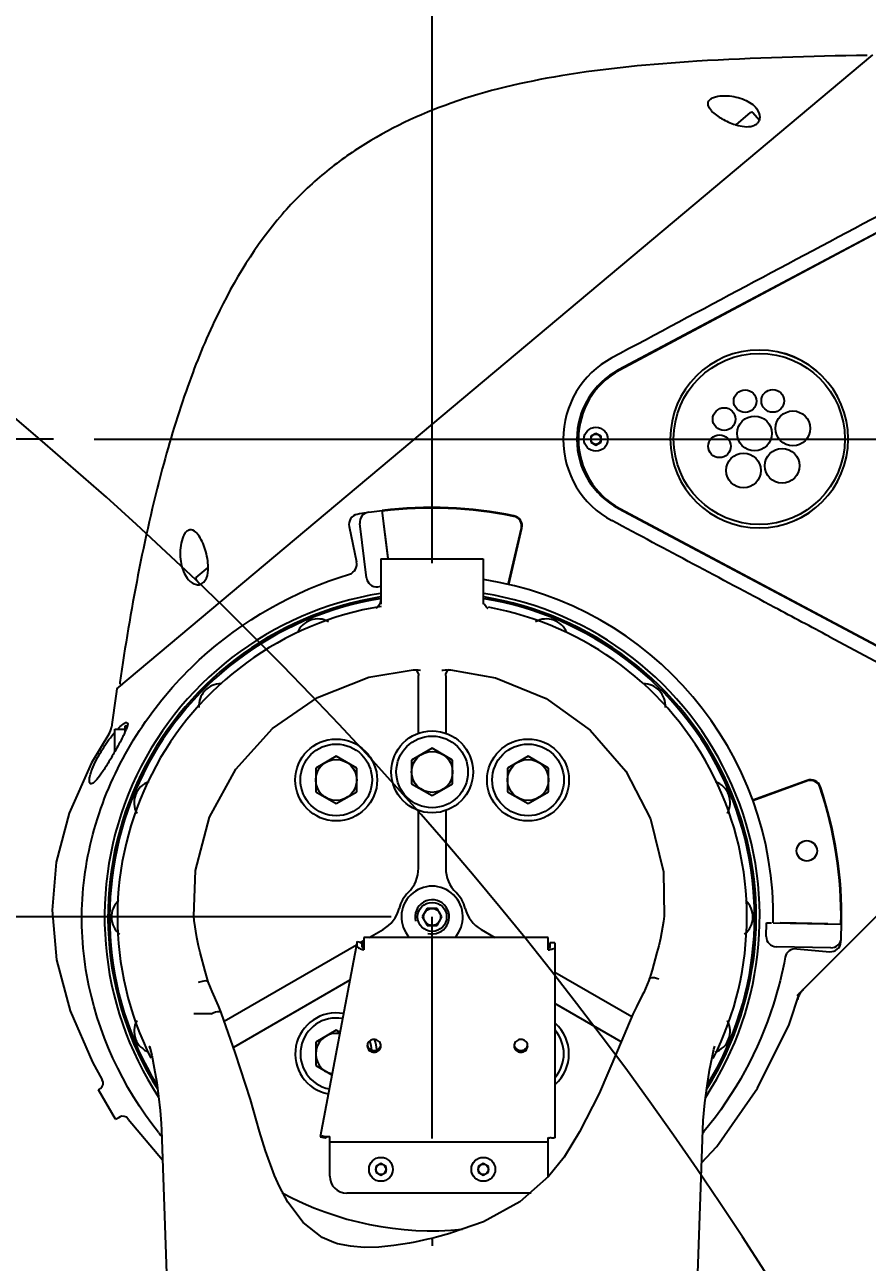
# Model space of a CAD drawing. Header units: millimetres. Extents: x 7426 to 8740, y 124 to 421.
# Drawn here: x 8495.53 to 8503.76, y 372.8 to 384.89 of the extents above; entities that cross this region are included whole.
import ezdxf

# ---------------------------------------------------------------- set-up
doc = ezdxf.new("R2010")
doc.units = ezdxf.units.MM
doc.linetypes.add('CENTER', pattern=[0.6, 0.375, -0.075, 0.075, -0.075])
for name, color, linetype in [('中心线', 7, 'Continuous'), ('外形图', 7, 'Continuous'), ('尺寸标注', 7, 'Continuous'), ('运动范围', 7, 'Continuous')]:
    doc.layers.add(name, color=color, linetype=linetype)
doc.styles.add('微软雅黑', font='msyh.ttc')
doc.dimstyles.new('尺寸标注_1_30比例', dxfattribs={"dimtxt": 2.1, "dimasz": 1.7, "dimexe": 0.5, "dimexo": 0.4, "dimgap": 0.5, "dimtad": 1, "dimdec": 1, "dimlfac": 30, "dimdsep": 46, "dimtxsty": '微软雅黑', "dimcen": 0.09, "dimadec": 0, "dimazin": 0, "dimtp": 0.01, "dimtm": 0.01, "dimtfac": 1, "dimtdec": 1, "dimtofl": 0, "dimtmove": 0, "dimatfit": 3, "dimfxl": 1, "dimtolj": 1, "dimarcsym": 0})

# ---------------------------------------------------------------- blocks, each defined once
blk = doc.blocks.new('*D1022')
at = {"layer": 'Defpoints', "color": 0}
for p in [(8496.214, 380.844), (8419.513, 376.176), (8499.514, 376.176)]:
    blk.add_point(p, dxfattribs=at)
at = {"layer": '尺寸标注', "color": 0, "lineweight": -2}
for p, q in [((8495.814, 380.844), (8419.013, 380.844)), ((8419.513, 379.144), (8419.513, 377.876)), ((8499.114, 376.176), (8419.013, 376.176))]:
    blk.add_line(p, q, dxfattribs=at)
at = {"layer": '尺寸标注', "color": 0}
for points in [[(8419.796, 379.144), (8419.23, 379.144), (8419.513, 380.844)], [(8419.23, 377.876), (8419.796, 377.876), (8419.513, 376.176)]]:
    blk.add_solid(points, dxfattribs=at)
at = {"layer": '尺寸标注', "color": 0, "insert": (8417.922, 378.404), "char_height": 2.1, "attachment_point": 5, "rotation": 90, "style": '微软雅黑'}
blk.add_mtext('\\A1;\\A1;140', dxfattribs=at)
blk = doc.blocks.new('*D1028')
at = {"layer": 'Defpoints', "color": 0}
for p in [(8499.514, 412.739), (8584.397, 412.739), (8500.046, 331.509)]:
    blk.add_point(p, dxfattribs=at)
at = {"layer": '尺寸标注', "color": 0, "lineweight": -2}
for p, q in [((8499.914, 412.739), (8584.897, 412.739)), ((8584.397, 333.209), (8584.397, 411.039)), ((8500.446, 331.509), (8584.897, 331.509))]:
    blk.add_line(p, q, dxfattribs=at)
at = {"layer": '尺寸标注', "color": 0}
for points in [[(8584.68, 411.039), (8584.114, 411.039), (8584.397, 412.739)], [(8584.114, 333.209), (8584.68, 333.209), (8584.397, 331.509)]]:
    blk.add_solid(points, dxfattribs=at)
at = {"layer": '尺寸标注', "color": 0, "insert": (8582.812, 372.124), "char_height": 2.1, "attachment_point": 5, "rotation": 90, "style": '微软雅黑'}
blk.add_mtext('\\A1;\\A1;2437', dxfattribs=at)
blk = doc.blocks.new('*D1029')
at = {"layer": 'Defpoints', "color": 0}
for p in [(8535.78, 390.911), (8535.78, 381.29), (8499.514, 379.233)]:
    blk.add_point(p, dxfattribs=at)
at = {"layer": '尺寸标注', "color": 0, "lineweight": -2}
for p, q in [((8499.514, 379.633), (8499.514, 391.411)), ((8535.78, 381.69), (8535.78, 391.411)), ((8501.214, 390.911), (8534.08, 390.911))]:
    blk.add_line(p, q, dxfattribs=at)
at = {"layer": '尺寸标注', "color": 0}
for points in [[(8501.214, 391.194), (8501.214, 390.627), (8499.514, 390.911)], [(8534.08, 390.627), (8534.08, 391.194), (8535.78, 390.911)]]:
    blk.add_solid(points, dxfattribs=at)
at = {"layer": '尺寸标注', "color": 0, "insert": (8517.647, 392.501), "char_height": 2.1, "attachment_point": 5, "style": '微软雅黑'}
blk.add_mtext('\\A1;\\A1;1088', dxfattribs=at)

msp = doc.modelspace()

# ---------------------------------------------------------------- linework, layer by layer
at = {"layer": '中心线', "linetype": 'CENTER', "ltscale": 50}
msp.add_line((8496.2136, 380.8444), (8542.9854, 380.8444), dxfattribs=at)
at = {"layer": '中心线', "color": 7, "linetype": 'CENTER', "ltscale": 50}
msp.add_line((8499.5138, 351.5093), (8499.5138, 376.176), dxfattribs=at)
at = {"layer": '外形图', "linetype": 'Continuous'}
for p, q in [((8496.433, 378.4028), (8503.8178, 384.5994)), ((8502.4825, 383.9152), (8502.6238, 384.0338)), ((8502.71, 383.957), (8502.6473, 384.0318)), ((8503.9541, 382.9116), (8501.3342, 381.5197)), ((8503.953, 382.908), (8501.3488, 381.5191)), ((8501.1138, 380.9004), (8501.0638, 380.8715)), ((8501.0638, 380.8715), (8501.0638, 380.8138)), ((8501.1638, 380.8715), (8501.1138, 380.9004)), ((8501.1638, 380.8138), (8501.1638, 380.8715)), ((8501.0638, 380.8138), (8501.1138, 380.7849)), ((8501.1138, 380.7849), (8501.1638, 380.8138)), ((8498.8939, 380.1299), (8499.0263, 380.1462)), ((8499.083, 379.6845), (8499.0263, 380.1462)), ((8501.3342, 380.1656), (8503.9541, 378.7738)), ((8501.3488, 380.1662), (8503.953, 378.7773)), ((8498.7032, 379.9895), (8498.7763, 379.6457)), ((8498.8719, 379.4891), (8498.8069, 380.0185)), ((8499.084, 379.676), (8499.0425, 380.0139)), ((8500.258, 379.4252), (8500.3852, 379.9761)), ((8500.2636, 379.4239), (8500.3908, 379.9748)), ((8499.0138, 379.676), (8499.0138, 379.233)), ((8499.0138, 379.676), (8500.0138, 379.676)), ((8500.0138, 379.676), (8500.0138, 379.233)), ((8497.2104, 379.4914), (8497.3264, 379.5888)), ((8497.2448, 379.4246), (8497.2084, 379.468)), ((8498.9833, 379.4021), (8499.0138, 379.4058)), ((8498.9667, 379.1908), (8498.9659, 379.1904)), ((8503.3935, 378.915), (8503.888, 378.6518)), ((8499.3276, 378.5914), (8499.3758, 378.5903)), ((8499.3758, 378.5903), (8499.3997, 378.5881)), ((8499.6088, 378.5868), (8499.6226, 378.5877)), ((8499.6226, 378.5877), (8499.6649, 378.5906)), ((8499.6471, 378.5957), (8499.6471, 378.5877)), ((8499.6485, 378.5481), (8499.6653, 378.5848)), ((8499.6649, 378.5906), (8499.6928, 378.5901)), ((8499.6653, 378.5848), (8499.6767, 378.5957)), ((8499.3796, 378.5442), (8499.3804, 378.5336)), ((8499.3804, 378.5326), (8499.3804, 378.5336)), ((8499.3804, 377.9698), (8499.3804, 378.5336)), ((8499.6471, 378.5341), (8499.6485, 378.5481)), ((8499.6471, 378.5326), (8499.6471, 377.9698)), ((8496.4138, 377.7901), (8496.4138, 378.0093)), ((8496.4138, 378.0093), (8496.5138, 378.0093)), ((8496.5138, 377.9816), (8496.5138, 378.0427)), ((8496.5138, 378.0427), (8496.5367, 378.0427)), ((8496.4078, 377.7793), (8496.4059, 377.776)), ((8498.5769, 377.7449), (8498.3769, 377.6294)), ((8498.7769, 377.6294), (8498.5769, 377.7449)), ((8499.5138, 377.8236), (8499.3138, 377.7081)), ((8499.7138, 377.7081), (8499.5138, 377.8236)), ((8500.4506, 377.7449), (8500.2506, 377.6294)), ((8500.6506, 377.6294), (8500.4506, 377.7449)), ((8498.3769, 377.6294), (8498.3769, 377.3985)), ((8498.7769, 377.3985), (8498.7769, 377.6294)), ((8499.3138, 377.7081), (8499.3138, 377.4772)), ((8499.7138, 377.4772), (8499.7138, 377.7081)), ((8500.2506, 377.6294), (8500.2506, 377.3985)), ((8500.6506, 377.3985), (8500.6506, 377.6294)), ((8503.1774, 377.5094), (8502.6461, 377.3161)), ((8503.1793, 377.5041), (8502.648, 377.3107)), ((8503.0788, 375.4077), (8505.244, 377.573)), ((8498.3769, 377.3985), (8498.5769, 377.283)), ((8498.5769, 377.283), (8498.7769, 377.3985)), ((8499.3138, 377.4772), (8499.5138, 377.3617)), ((8499.5138, 377.3617), (8499.7138, 377.4772)), ((8500.2506, 377.3985), (8500.4506, 377.283)), ((8500.4506, 377.283), (8500.6506, 377.3985)), ((8499.3804, 376.6521), (8499.3804, 377.2156)), ((8499.6471, 377.2156), (8499.6471, 376.6521)), ((8497.1857, 376.183), (8497.1857, 376.1831)), ((8499.4656, 376.2593), (8499.4175, 376.176)), ((8499.4175, 376.176), (8499.4656, 376.0927)), ((8499.5619, 376.2593), (8499.4656, 376.2593)), ((8499.61, 376.176), (8499.5619, 376.2593)), ((8499.5619, 376.0927), (8499.61, 376.176)), ((8501.779, 376.1838), (8501.779, 376.1839)), ((8498.9001, 375.9757), (8499.0348, 376.0534)), ((8499.4656, 376.0927), (8499.5619, 376.0927)), ((8499.9927, 376.0534), (8500.1274, 375.9757)), ((8502.7776, 375.9857), (8502.7799, 376.119)), ((8502.7799, 376.119), (8502.8275, 376.1182)), ((8502.8466, 376.1178), (8503.5132, 376.1062)), ((8503.3798, 376.1085), (8502.9132, 376.1167)), ((8503.5108, 375.9729), (8503.5132, 376.1062)), ((8497.2319, 375.8935), (8497.2144, 375.9748)), ((8498.7814, 375.9346), (8498.4196, 374.0266)), ((8498.7814, 375.889), (8498.7814, 375.9346)), ((8498.7814, 375.9346), (8498.8307, 375.9266)), ((8498.8083, 375.9227), (8498.8461, 375.9445)), ((8498.8307, 375.881), (8498.8307, 375.9266)), ((8498.8471, 375.9757), (8498.8471, 375.8556)), ((8500.6471, 375.9757), (8498.8471, 375.9757)), ((8500.6471, 375.8556), (8500.6471, 375.9757)), ((8500.6638, 375.924), (8500.6638, 375.8784)), ((8500.7138, 375.924), (8500.6638, 375.924)), ((8500.7138, 375.924), (8500.7138, 374.02)), ((8501.7439, 375.9656), (8501.727, 375.8944)), ((8497.4824, 375.1572), (8498.7755, 375.9038)), ((8503.4091, 375.8746), (8502.8758, 375.884)), ((8503.0748, 375.8645), (8503.3976, 375.8362)), ((8497.3266, 375.5404), (8497.2967, 375.6442)), ((8498.71, 375.558), (8497.5723, 374.9012)), ((8500.7138, 375.6371), (8501.4654, 375.2032)), ((8501.6621, 375.6569), (8501.6372, 375.5721)), ((8497.3486, 375.4855), (8497.3264, 375.541)), ((8497.3652, 375.4466), (8497.3487, 375.4855)), ((8497.4262, 375.3055), (8497.3652, 375.4466)), ((8501.5802, 375.4387), (8501.5665, 375.4097)), ((8503.001, 375.1242), (8503.1033, 375.4323)), ((8503.1516, 375.4804), (8503.1547, 375.4836)), ((8501.3602, 374.956), (8500.7138, 375.3292)), ((8501.5665, 375.4097), (8501.5097, 375.2965)), ((8503.0865, 375.3741), (8503.0852, 375.3702)), ((8503.0865, 375.374), (8503.0879, 375.3779)), ((8503.0919, 375.3886), (8503.0935, 375.3923)), ((8503.0935, 375.3923), (8503.0951, 375.3962)), ((8503.0951, 375.3962), (8503.0969, 375.4001)), ((8497.3561, 375.23), (8497.1868, 375.23)), ((8497.4527, 375.2418), (8497.4262, 375.3055)), ((8497.4528, 375.2415), (8497.4527, 375.2418)), ((8501.4944, 375.2662), (8501.4744, 375.2243)), ((8501.5097, 375.2965), (8501.4944, 375.2662)), ((8498.5769, 375.069), (8498.3769, 374.9535)), ((8498.6133, 375.048), (8498.5769, 375.069)), ((8498.3769, 374.9535), (8498.3769, 374.7226)), ((8498.3769, 374.7226), (8498.5343, 374.6317)), ((8496.255, 374.487), (8496.2753, 374.4987)), ((8496.4217, 374.1983), (8496.255, 374.487)), ((8496.4217, 374.1983), (8496.4663, 374.2241)), ((8496.545, 374.2012), (8496.8808, 373.8024)), ((8498.4196, 374.0266), (8498.4435, 374.0379)), ((8498.4196, 374.0266), (8498.4689, 374.0187)), ((8498.4689, 374.0187), (8498.4908, 374.029)), ((8498.5138, 373.6428), (8498.5138, 374.0294)), ((8500.6471, 373.6428), (8500.6471, 374.02)), ((8500.9545, 374.0769), (8500.8029, 373.8278)), ((8500.6471, 373.9762), (8498.5138, 373.9762)), ((8499.0138, 373.7672), (8498.9638, 373.7384)), ((8498.9638, 373.7384), (8498.9638, 373.6806)), ((8499.0638, 373.7384), (8499.0138, 373.7672)), ((8499.0638, 373.6806), (8499.0638, 373.7384)), ((8500.0138, 373.7672), (8499.9638, 373.7384)), ((8499.9638, 373.7384), (8499.9638, 373.6806)), ((8500.0638, 373.7384), (8500.0138, 373.7672)), ((8500.0638, 373.6806), (8500.0638, 373.7384)), ((8498.0234, 373.5412), (8497.9748, 373.6502)), ((8498.9638, 373.6806), (8499.0138, 373.6518)), ((8499.0138, 373.6518), (8499.0638, 373.6806)), ((8499.9638, 373.6806), (8500.0138, 373.6518)), ((8500.0138, 373.6518), (8500.0638, 373.6806)), ((8498.0234, 373.5412), (8498.0234, 373.5411)), ((8500.4804, 373.4762), (8498.6804, 373.4762)), ((8500.0162, 373.1977), (8499.7017, 373.0887)), ((8498.5523, 372.994), (8498.4395, 373.0447)), ((8499.4702, 373.0262), (8499.3435, 372.999)), ((8499.4921, 373.031), (8499.4702, 373.0262)), ((8499.5104, 373.0351), (8499.4922, 373.0311)), ((8499.5554, 373.0474), (8499.5104, 373.0351)), ((8499.5157, 373.0273), (8499.5107, 373.0352)), ((8499.5138, 373.0269), (8499.5138, 372.9614)), ((8499.6854, 373.0839), (8499.5554, 373.0474)), ((8499.7017, 373.0887), (8499.6854, 373.0839)), ((8498.588, 372.9826), (8498.5524, 372.994)), ((8499.3435, 372.999), (8499.2927, 372.989))]:
    msp.add_line(p, q, dxfattribs=at)
for points in [[(8499.0138, 379.2733), (8499.0042, 379.2312), (8498.9816, 379.2012), (8498.9667, 379.1908)], [(8500.0458, 379.2013), (8500.0232, 379.2313), (8500.0224, 379.2349)], [(8500.0615, 379.1905), (8500.0608, 379.1908), (8500.0458, 379.2013)], [(8497.1854, 376.1827), (8497.2016, 376.6285), (8497.34, 377.15), (8497.5963, 377.6199), (8497.954, 378.0164), (8498.3939, 378.3208), (8498.8944, 378.5182), (8499.3276, 378.5914)], [(8499.3551, 378.5908), (8499.3657, 378.5802), (8499.3796, 378.5442)], [(8499.6928, 378.5901), (8500.1316, 378.5117), (8500.627, 378.3091), (8501.059, 378.0003), (8501.4056, 377.6014), (8501.6483, 377.1326), (8501.7724, 376.6169), (8501.779, 376.1839)], [(8496.3553, 377.9613), (8496.1866, 377.6803), (8495.9673, 377.1885), (8495.8418, 376.7112), (8495.8008, 376.2406), (8495.8442, 375.7568), (8495.9765, 375.2587), (8496.1954, 374.758), (8496.2912, 374.5855)], [(8497.2144, 375.9748), (8497.1897, 376.1404), (8497.1857, 376.183)], [(8501.7787, 376.1842), (8501.7724, 376.1296), (8501.7439, 375.9656)], [(8497.2967, 375.6442), (8497.2481, 375.827), (8497.2319, 375.8935)], [(8501.727, 375.8944), (8501.7099, 375.8289), (8501.6621, 375.6569)], [(8501.6374, 375.5727), (8501.6301, 375.5539), (8501.5802, 375.4387)], [(8503.1074, 375.421), (8503.11, 375.4254), (8503.1127, 375.4301), (8503.1156, 375.4348)], [(8503.1156, 375.4348), (8503.1187, 375.4396), (8503.122, 375.4444)], [(8503.122, 375.4444), (8503.1255, 375.4494), (8503.1292, 375.4544), (8503.1331, 375.4595), (8503.1373, 375.4646), (8503.1418, 375.4698), (8503.1465, 375.4751), (8503.1516, 375.4804)], [(8503.0879, 375.3779), (8503.0891, 375.3813), (8503.0905, 375.3849), (8503.0919, 375.3886)], [(8503.0969, 375.4001), (8503.0987, 375.4041), (8503.1007, 375.4082)], [(8503.1007, 375.4082), (8503.1028, 375.4123), (8503.105, 375.4166), (8503.1074, 375.421)], [(8497.828, 374.0792), (8497.7395, 374.3923), (8497.593, 374.8421), (8497.4528, 375.2415)], [(8501.4744, 375.2243), (8501.3244, 374.8717), (8501.1438, 374.4519), (8500.9545, 374.0769)], [(8502.1457, 373.7715), (8502.2943, 373.9311), (8502.6913, 374.503), (8503.001, 375.1242)], [(8496.7636, 374.8822), (8496.7545, 374.9084), (8496.7564, 374.9011), (8496.7747, 374.8244), (8496.7996, 374.6996), (8496.8233, 374.5577), (8496.8423, 374.4207), (8496.8572, 374.2855), (8496.8671, 374.1568), (8496.8706, 374.0935)], [(8502.1569, 374.0933), (8502.1624, 374.1872), (8502.1779, 374.3593), (8502.1996, 374.5266), (8502.224, 374.6775), (8502.2479, 374.8015), (8502.267, 374.8851), (8502.274, 374.9115)], [(8496.8706, 374.0947), (8497.0696, 368.3942), (8497.0597, 362.548), (8496.8387, 356.733), (8496.4259, 351.1278)], [(8497.9748, 373.6502), (8497.8855, 373.8903), (8497.8278, 374.08)], [(8502.6016, 351.1285), (8502.1888, 356.7327), (8501.9678, 362.5482), (8501.958, 368.3949), (8502.157, 374.0947)], [(8500.8028, 373.8277), (8500.6518, 373.6383), (8500.3711, 373.3918), (8500.0162, 373.1977)], [(8498.4395, 373.0447), (8498.255, 373.1898), (8498.1051, 373.3892), (8498.0234, 373.5411)], [(8499.2927, 372.989), (8499.14, 372.9644), (8498.9918, 372.9501), (8498.8497, 372.9474), (8498.7153, 372.9572), (8498.588, 372.9826)]]:
    msp.add_lwpolyline(points, dxfattribs=at)
at = {"layer": '外形图', "color": 7, "linetype": 'Continuous'}
for centre, radius in [((8502.7089, 380.8457), 0.8358), ((8502.5708, 381.2152), 0.1108), ((8502.8407, 381.2175), 0.1108), ((8502.3656, 381.0399), 0.1108), ((8503.0374, 380.9492), 0.17), ((8502.6632, 380.9), 0.17), ((8502.3211, 380.7738), 0.1108), ((8502.9326, 380.5838), 0.17), ((8502.5553, 380.5375), 0.17)]:
    msp.add_circle(centre, radius, dxfattribs=at)
at = {"layer": '外形图', "linetype": 'Continuous'}
for centre, radius in [((8501.1138, 380.8427), 0.1167), ((8501.1138, 380.8427), 0.05), ((8499.5138, 377.5927), 0.4), ((8498.5769, 377.514), 0.4), ((8498.5769, 377.514), 0.35), ((8499.5138, 377.5927), 0.35), ((8500.4506, 377.514), 0.4), ((8500.4506, 377.514), 0.35), ((8499.5138, 377.5927), 0.2), ((8498.5769, 377.514), 0.2), ((8500.4506, 377.514), 0.2), ((8503.174, 376.8214), 0.1), ((8499.5138, 376.176), 0.1417), ((8499.5138, 376.176), 0.0833), ((8499.0138, 373.7095), 0.1167), ((8499.0138, 373.7095), 0.05), ((8500.0138, 373.7095), 0.1167), ((8500.0138, 373.7095), 0.05)]:
    msp.add_circle(centre, radius, dxfattribs=at)
for centre, radius, start, end in [((8502.6345, 384.021), 0.0167, 40, 130), ((8502.6338, 384.4416), 0.5482, 253.0642, 253.94725), ((8502.6395, 383.9863), 0.0769, 333.87291, 334.9278), ((8502.6396, 383.9863), 0.0768, 334.92902, 337.50844), ((9085.7554, -711.4527), 1239.5441, 117.9966401, 118.1338363), ((8501.6952, 380.8427), 0.9013, 118.15419, 241.8458), ((8501.6938, 380.8427), 0.7667, 117.97947, 242.02053), ((8501.7096, 380.8427), 0.7667, 118.07249, 241.92751), ((8499.5138, 376.176), 4, 78.46928, 97), ((8499.5138, 376.176), 3.9943, 78.46928, 97), ((8498.801, 380.0103), 0.1, 100.53072, 192), ((8499.5138, 376.176), 4, 99.26555, 100.53072), ((8498.9061, 380.0307), 0.1, 97, 187), ((8500.2933, 379.9973), 0.0943, 347, 78.46928), ((8500.2933, 379.9973), 0.1, 347, 78.46928), ((8497.2211, 379.4787), 0.0167, 130, 220), ((8498.9711, 379.5013), 0.1, 187, 277), ((8499.5138, 376.176), 3.3333, 359, 81.36363), ((8499.5138, 376.176), 3.2, 99.08584, 213.39385), ((8499.5138, 376.176), 3.1667, 99.15871, 212.04565), ((8499.5138, 376.176), 3.1667, 327.95227, 80.84129), ((8499.5138, 376.176), 3.2, 326.62591, 80.91416), ((8499.5138, 376.176), 3.15, 99.26819, 211.44089), ((8499.5138, 376.176), 3.0745, 99.31628, 206.69211), ((8499.5138, 376.176), 3.15, 328.5436, 80.73278), ((8499.5138, 376.176), 3.0745, 333.2877, 79.71098), ((8498.3976, 378.8707), 0.2167, 60.99001, 157.30983), ((8500.6299, 378.8707), 0.2167, 22.69018, 119.01), ((8496.4789, 378.4631), 0.0167, 171.5789, 309.99827), ((8497.4514, 378.2384), 0.2167, 90, 184.05685), ((8501.5762, 378.2384), 0.2167, 355.94314, 90), ((8526.5345, 374.0244), 30.4183, 171.72407, 172.43103), ((8495.78, 378.3135), 0.8057, 335.74185, 336.59606), ((8496.384, 378.0823), 0.1584, 344.40626, 345.92248), ((8492.4261, 380.0462), 4.5818, 330.34642, 330.50166), ((8496.8191, 377.2922), 0.2167, 110.00907, 208.79575), ((8502.2084, 377.2922), 0.2167, 331.20425, 69.99092), ((8503.2116, 377.4155), 0.1, 18.53072, 110), ((8503.2116, 377.4155), 0.0943, 18.53072, 110), ((8499.5138, 376.176), 3.9943, 359, 18.53072), ((8499.5138, 376.176), 4, 358.99238, 18.53072), ((8499.0471, 376.6521), 0.3333, 314.427, 0), ((8499.9804, 376.6521), 0.3333, 180, 225.573), ((8499.5138, 376.176), 0.3333, 134.427, 165.573), ((8499.5138, 376.176), 0.3, 317.73505, 222.26495), ((8499.5138, 376.176), 0.3333, 14.427, 45.573), ((8496.5971, 376.176), 0.2167, 132.84256, 231.27339), ((8499.5138, 376.176), 0.1667, 255, 195), ((8502.4304, 376.176), 0.2167, 308.72661, 47.15745), ((8498.8681, 376.3421), 0.3333, 300, 345.573), ((8500.1594, 376.3421), 0.3333, 194.427, 240), ((8502.8776, 375.9839), 0.1, 179, 269), ((8503.4064, 375.9358), 0.1, 265, 356.46928), ((8503.4108, 375.9746), 0.1, 269, 359), ((8499.5138, 376.176), 4, 356.46928, 356.74811), ((8500.6472, 376.0453), 0.1897, 269.96797, 275.01308), ((8497.3311, 375.2172), 0.3346, 98.39849, 108.12366), ((8498.5769, 374.8381), 0.4, 79.74953, 258.77457), ((8498.5769, 374.8381), 0.35, 79.82182, 258.70768), ((8496.8191, 375.0598), 0.2167, 151.66475, 250.86423), ((8500.4506, 374.8381), 0.35, 318.86765, 41.13235), ((8500.4506, 374.8381), 0.4, 311.88845, 48.11155), ((8502.2084, 375.0598), 0.2167, 289.13578, 28.33526), ((8498.5769, 374.8381), 0.2, 80.23815, 258.28857), ((8498.5769, 374.8381), 0.35, 6.00045, 20.93776), ((8498.5769, 374.8381), 0.4, 5.5038, 20), ((8498.9394, 374.9158), 0.059, 171.55564, 179.97731), ((8498.9401, 374.9331), 0.0596, 188.43695, 196.41796), ((8498.9398, 374.933), 0.0594, 196.42366, 197.33709), ((8498.9544, 374.933), 0.0594, 342.66291, 343.57634), ((8498.9541, 374.9331), 0.0596, 343.58204, 351.56305), ((8498.9548, 374.9158), 0.059, 0.02269, 8.44436), ((8500.3727, 374.9158), 0.059, 171.55564, 179.97731), ((8500.3734, 374.9331), 0.0596, 188.43695, 196.41796), ((8500.3731, 374.933), 0.0594, 196.42366, 197.33709), ((8500.3877, 374.933), 0.0594, 342.66291, 343.57634), ((8500.3875, 374.9331), 0.0596, 343.58204, 351.56305), ((8500.3881, 374.9158), 0.059, 0.02269, 8.44436), ((8496.2337, 374.5517), 0.0667, 308.02085, 30.40427), ((8496.4914, 374.1616), 0.0667, 36.40092, 119.99868), ((8499.6158, 376.2789), 3.5468, 218.50747, 219.22796), ((8498.4969, 374.2562), 0.2274, 268.4337, 268.93521), ((8498.4968, 374.2558), 0.227, 268.93484, 269.78418), ((8498.497, 374.2492), 0.2204, 269.75057, 274.37373), ((8500.6929, 374.2305), 0.2153, 257.73147, 262.11106), ((8500.6929, 374.2304), 0.2153, 262.09741, 262.38006), ((8499.2408, 376.4852), 3.7916, 320.36121, 320.64567), ((8498.6804, 373.6428), 0.1667, 180, 270), ((8500.4804, 373.6428), 0.1667, 356.6171, 0), ((8499.5138, 376.176), 3.0667, 241.48091, 275.52897)]:
    msp.add_arc(centre, radius, start, end, dxfattribs=at)
at = {"layer": '外形图', "color": 7, "linetype": 'Continuous'}
for centre, start, end in [((8502.709, 380.8457), 90.00003, 89.97699), ((8502.7094, 380.8457), 270.00001, 90)]:
    msp.add_arc(centre, 0.8692, start, end, dxfattribs=at)
at = {"layer": '外形图', "linetype": 'Continuous'}
for points, knots in [([(8503.764, 384.5929), (8503.2092, 384.5846), (8502.2086, 384.5588), (8500.8435, 384.4328), (8499.7239, 384.1754), (8498.9373, 383.8035), (8498.4002, 383.408), (8497.8789, 382.8881), (8497.45, 382.1846), (8497.1033, 381.3295), (8496.7451, 380.1462), (8496.5663, 379.1676), (8496.4624, 378.4655)], [0, 0, 0, 0, 0.1513376, 0.2729745, 0.3734117, 0.4631753, 0.5079206, 0.5548051, 0.663233, 0.7294486, 0.8063919, 1, 1, 1, 1]), ([(8502.243, 384.0515), (8502.2287, 384.0673), (8502.2092, 384.0937), (8502.2081, 384.1371), (8502.2284, 384.1655), (8502.2626, 384.1839), (8502.3196, 384.1989), (8502.4237, 384.2022), (8502.5598, 384.1724), (8502.6535, 384.1116), (8502.6837, 384.0729)], [0, 0, 0, 0, 0.1030238, 0.1493007, 0.2000215, 0.2626318, 0.3342342, 0.4838505, 0.7623591, 1, 1, 1, 1]), ([(8502.243, 384.0515), (8502.2713, 384.0201), (8502.3463, 383.9676), (8502.4288, 383.931), (8502.4741, 383.9172)], [0, 0, 0, 0, 0.4717027, 1, 1, 1, 1]), ([(8502.7106, 383.9569), (8502.7146, 383.9666), (8502.7223, 384.008), (8502.7024, 384.049), (8502.6837, 384.0729)], [0, 0, 0, 0, 0.2575363, 1, 1, 1, 1]), ([(8502.4822, 383.9148), (8502.5347, 383.8997), (8502.6111, 383.8854), (8502.6787, 383.9175), (8502.6913, 383.9293)], [0, 0, 0, 0, 0.7597774, 1, 1, 1, 1]), ([(8503.3934, 378.9149), (8503.2154, 379.0097), (8502.5072, 379.3868), (8501.7995, 379.7647), (8501.2698, 380.0479)], [0, 0, 0, 0, 0.2514175, 1, 1, 1, 1]), ([(8497.2266, 379.9112), (8497.2132, 379.9283), (8497.1903, 379.9527), (8497.1468, 379.9611), (8497.115, 379.9451), (8497.0912, 379.9135), (8497.0671, 379.8586), (8497.0469, 379.7544), (8497.0545, 379.6125), (8497.0997, 379.5079), (8497.1333, 379.4705)], [0, 0, 0, 0, 0.1029885, 0.149042, 0.199645, 0.2623066, 0.3338478, 0.4831266, 0.7614887, 1, 1, 1, 1]), ([(8497.3265, 379.5888), (8497.3265, 379.6491), (8497.3047, 379.762), (8497.2594, 379.8691), (8497.2266, 379.9112)], [0, 0, 0, 0, 0.5302924, 1, 1, 1, 1]), ([(8497.2448, 379.4232), (8497.274, 379.43), (8497.3224, 379.489), (8497.3264, 379.5541), (8497.3265, 379.5888)], [0, 0, 0, 0, 0.463852, 1, 1, 1, 1]), ([(8498.7076, 379.5253), (8498.7313, 379.5324), (8498.7744, 379.5673), (8498.7814, 379.6214), (8498.7763, 379.6457)], [0, 0, 0, 0, 0.4991705, 1, 1, 1, 1]), ([(8496.8403, 374.0706), (8496.49, 374.5109), (8496.1137, 375.32), (8496.0679, 376.4598), (8496.326, 377.5726), (8497.1501, 378.784), (8498.1677, 379.3637), (8498.7076, 379.5253)], [0, 0, 0, 0, 0.2493816, 0.3749821, 0.5006147, 0.7502288, 1, 1, 1, 1]), ([(8497.1333, 379.4705), (8497.154, 379.4475), (8497.1915, 379.4201), (8497.2344, 379.4207), (8497.2448, 379.4232)], [0, 0, 0, 0, 0.7432584, 1, 1, 1, 1]), ([(8496.2712, 377.776), (8496.2822, 377.7951), (8496.3254, 377.8659), (8496.3737, 377.934), (8496.4138, 377.9799)], [0, 0, 0, 0, 0.2656285, 1, 1, 1, 1]), ([(8496.5145, 377.9825), (8496.5079, 377.9679), (8496.4765, 377.9027), (8496.4417, 377.8392), (8496.4139, 377.7901)], [0, 0, 0, 0, 0.2216565, 1, 1, 1, 1]), ([(8496.4426, 378.0111), (8496.4589, 378.0278), (8496.4849, 378.0511), (8496.5167, 378.076), (8496.53, 378.076)], [0, 0, 0, 0, 0.6377199, 1, 1, 1, 1]), ([(8496.53, 378.076), (8496.537, 378.076), (8496.5423, 378.0585), (8496.5388, 378.0484), (8496.5376, 378.0438)], [0, 0, 0, 0, 0.5948568, 1, 1, 1, 1]), ([(8496.1693, 377.5438), (8496.1726, 377.5609), (8496.1976, 377.6422), (8496.2374, 377.7178), (8496.2712, 377.776)], [0, 0, 0, 0, 0.2057686, 1, 1, 1, 1]), ([(8496.4059, 377.776), (8496.3847, 377.7388), (8496.3437, 377.6693), (8496.2835, 377.5748), (8496.2345, 377.5126), (8496.1983, 377.476), (8496.1824, 377.476)], [0, 0, 0, 0, 0.3398119, 0.6433588, 0.8741292, 1, 1, 1, 1]), ([(8496.1824, 377.476), (8496.1788, 377.476), (8496.167, 377.4817), (8496.164, 377.5099), (8496.1667, 377.5304), (8496.1693, 377.5438)], [0, 0, 0, 0, 0.1440547, 0.4575888, 1, 1, 1, 1]), ([(8498.7814, 375.889), (8498.7814, 375.8854), (8498.7875, 375.8769), (8498.8094, 375.8642), (8498.8311, 375.8581), (8498.8471, 375.8556)], [0, 0, 0, 0, 0.1406017, 0.3656041, 1, 1, 1, 1]), ([(8498.8307, 375.881), (8498.8307, 375.8787), (8498.8376, 375.8747), (8498.8431, 375.8733), (8498.8471, 375.8727)], [0, 0, 0, 0, 0.358984, 1, 1, 1, 1]), ([(8500.6638, 375.8784), (8500.6638, 375.8763), (8500.6564, 375.873), (8500.6511, 375.8727), (8500.6471, 375.8727)], [0, 0, 0, 0, 0.3471981, 1, 1, 1, 1]), ([(8500.7138, 375.8784), (8500.7138, 375.8718), (8500.6931, 375.8594), (8500.676, 375.8574), (8500.6638, 375.8563)], [0, 0, 0, 0, 0.3483451, 1, 1, 1, 1]), ([(8503.0748, 375.8645), (8503.05, 375.8666), (8502.997, 375.8536), (8502.9666, 375.8069), (8502.9622, 375.7825)], [0, 0, 0, 0, 0.5010813, 1, 1, 1, 1]), ([(8502.9622, 375.7825), (8502.9343, 375.6271), (8502.7831, 375.0155), (8502.4714, 374.4453), (8502.1726, 374.0809)], [0, 0, 0, 0, 0.2509951, 1, 1, 1, 1]), ([(8497.327, 375.539), (8497.3248, 375.5445), (8497.3078, 375.553), (8497.2922, 375.5496), (8497.2823, 375.5482)], [0, 0, 0, 0, 0.3740933, 1, 1, 1, 1]), ([(8501.6371, 375.571), (8501.6386, 375.5752), (8501.6673, 375.5948), (8501.7009, 375.5784), (8501.7266, 375.5709)], [0, 0, 0, 0, 0.1424959, 1, 1, 1, 1]), ([(8497.4523, 375.2419), (8497.4506, 375.2456), (8497.4135, 375.2585), (8497.383, 375.2363), (8497.355, 375.2256)], [0, 0, 0, 0, 0.1180589, 1, 1, 1, 1]), ([(8499.0131, 374.9245), (8499.0109, 374.9392), (8498.9938, 374.9682), (8498.9471, 374.9838), (8498.9003, 374.9682), (8498.8832, 374.9392), (8498.8811, 374.9245)], [0, 0, 0, 0, 0.2450046, 0.5, 0.7549954, 1, 1, 1, 1]), ([(8500.4465, 374.9245), (8500.4443, 374.9392), (8500.4272, 374.9682), (8500.3804, 374.9838), (8500.3337, 374.9682), (8500.3166, 374.9392), (8500.3144, 374.9245)], [0, 0, 0, 0, 0.2450046, 0.5, 0.7549954, 1, 1, 1, 1]), ([(8498.8804, 374.9159), (8498.8804, 374.8997), (8498.8959, 374.8656), (8498.9471, 374.8469), (8498.9983, 374.8656), (8499.0138, 374.8997), (8499.0138, 374.9159)], [0, 0, 0, 0, 0.2445068, 0.5, 0.7554932, 1, 1, 1, 1]), ([(8498.8831, 374.9153), (8498.8871, 374.9025), (8498.9051, 374.8787), (8498.9471, 374.8661), (8498.9891, 374.8787), (8499.007, 374.9025), (8499.0111, 374.9153)], [0, 0, 0, 0, 0.2455964, 0.5, 0.7544036, 1, 1, 1, 1]), ([(8500.3138, 374.9159), (8500.3138, 374.8997), (8500.3292, 374.8656), (8500.3804, 374.8469), (8500.4316, 374.8656), (8500.4471, 374.8997), (8500.4471, 374.9159)], [0, 0, 0, 0, 0.2445068, 0.5, 0.7554932, 1, 1, 1, 1]), ([(8500.3165, 374.9153), (8500.3205, 374.9025), (8500.3384, 374.8787), (8500.3804, 374.8661), (8500.4225, 374.8787), (8500.4404, 374.9025), (8500.4444, 374.9153)], [0, 0, 0, 0, 0.2455964, 0.5, 0.7544036, 1, 1, 1, 1]), ([(8498.4435, 374.0379), (8498.4438, 374.0372), (8498.4461, 374.0359), (8498.4529, 374.0332), (8498.4598, 374.0319), (8498.465, 374.0311)], [0, 0, 0, 0, 0.1047545, 0.3088345, 1, 1, 1, 1]), ([(8498.465, 374.0311), (8498.4669, 374.0308), (8498.4754, 374.0297), (8498.484, 374.0291), (8498.4906, 374.0289)], [0, 0, 0, 0, 0.2247615, 1, 1, 1, 1]), ([(8500.7138, 374.02), (8500.7138, 374.0186), (8500.7075, 374.0165), (8500.6987, 374.0153), (8500.6826, 374.0151), (8500.6709, 374.0161), (8500.6643, 374.017)], [0, 0, 0, 0, 0.0867295, 0.2926525, 0.6067156, 1, 1, 1, 1])]:
    msp.add_open_spline(points, degree=3, knots=knots, dxfattribs=at)
for points in [[(8502.6913, 383.9293), (8502.6983, 383.9359), (8502.7043, 383.9438), (8502.7086, 383.9525)], [(8496.3552, 377.9613), (8496.3689, 377.982), (8496.378, 378.0065), (8496.3813, 378.0311)], [(8496.5366, 378.0397), (8496.5321, 378.0239), (8496.5259, 378.0086), (8496.5194, 377.9935)]]:
    msp.add_open_spline(points, degree=3, dxfattribs=at)
at = {"layer": '运动范围'}
for centre, radius, start, end in [((8499.5138, 348.176), 64.5631, 295, 170), ((8471.9391, 353.0382), 36.5631, 12.00224, 93.00059)]:
    msp.add_arc(centre, radius, start, end, dxfattribs=at)

# ---------------------------------------------------------------- dimensions: what is measured, and where the dimension line sits
at = {"layer": '尺寸标注'}
dim = msp.add_linear_dim(base=(8584.3971, 412.7391), p1=(8500.0461, 331.5093), p2=(8499.5138, 412.7391), angle=90, text='\\A1;2437', dimstyle='尺寸标注_1_30比例', dxfattribs=at)
dim.commit()
dim.dimension.update_dxf_attribs({"geometry": '*D1028', "text_midpoint": (8582.8118, 372.1242)})
dim = msp.add_linear_dim(base=(8535.7804, 390.9108), p1=(8499.5138, 379.233), p2=(8535.7804, 381.2902), text='\\A1;1088', dimstyle='尺寸标注_1_30比例', dxfattribs=at)
dim.commit()
dim.dimension.update_dxf_attribs({"geometry": '*D1029', "text_midpoint": (8517.6471, 392.5014)})
dim = msp.add_linear_dim(base=(8419.5131, 376.176), p1=(8496.2136, 380.8444), p2=(8499.5138, 376.176), angle=90, text='\\A1;140', dimstyle='尺寸标注_1_30比例', dxfattribs=at)
dim.commit()
dim.dimension.update_dxf_attribs({"geometry": '*D1022', "text_midpoint": (8419.5131, 378.4038), "dimtype": 160})

doc.saveas('drawing.dxf')
